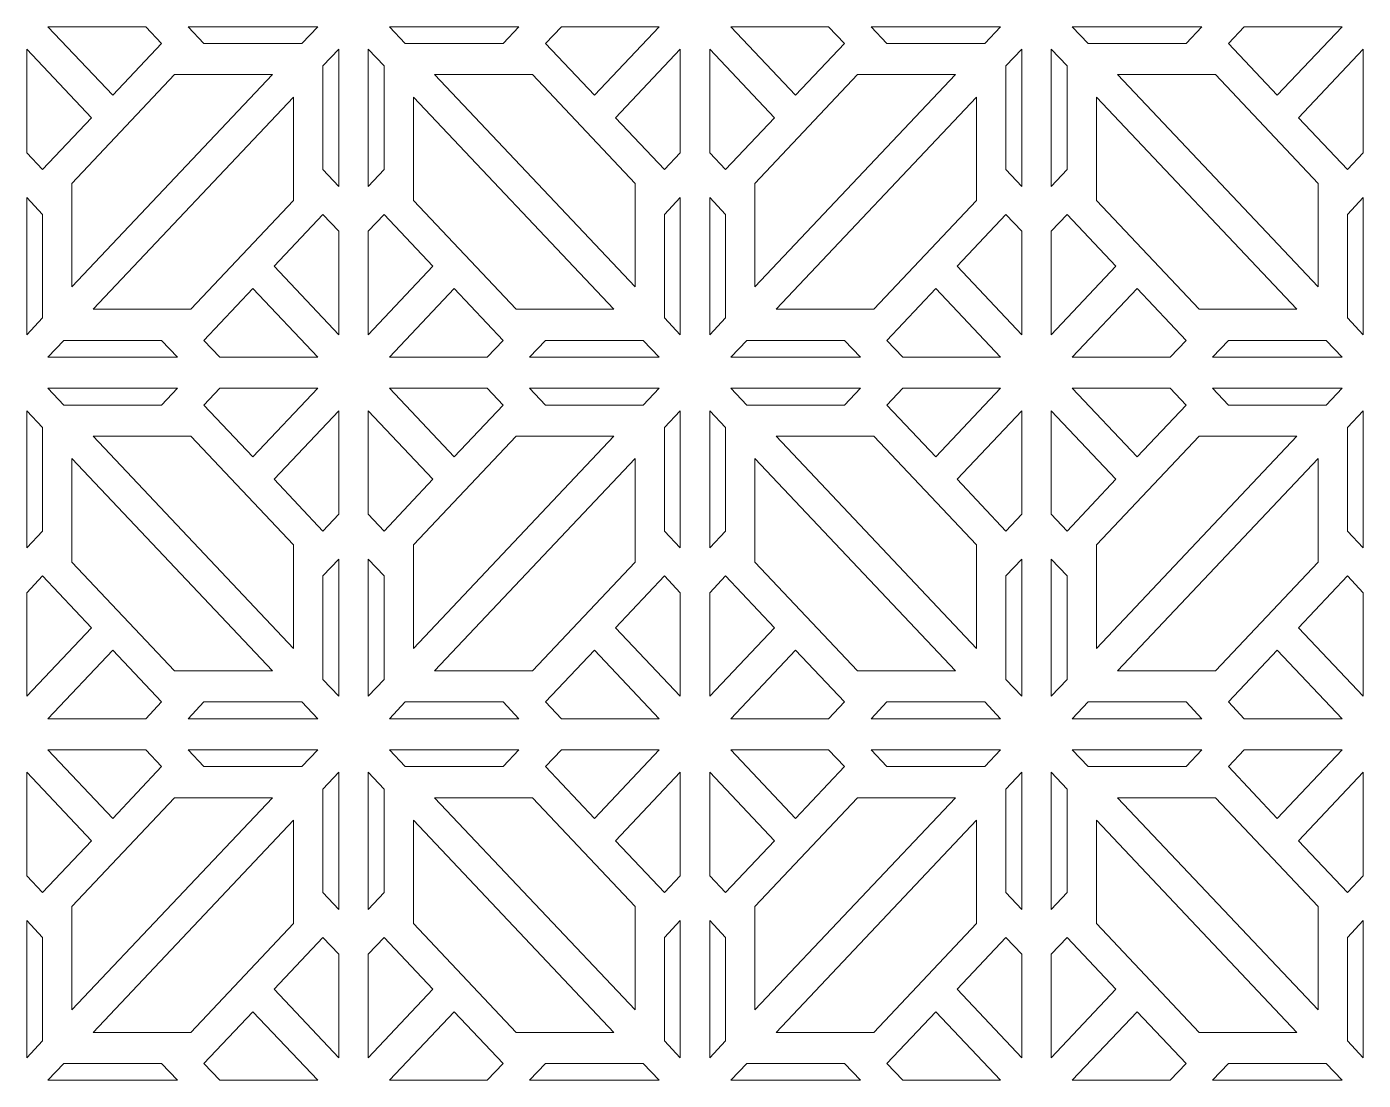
# Model space of a CAD drawing. Header units: centimetres. Extents: x -89 to 89, y -108 to 108.
# Drawn here: x -89.2 to -9, y -64.2 to -0.9 of the extents above; entities that cross this region are included whole.
import ezdxf

# ---------------------------------------------------------------- set-up
doc = ezdxf.new("R2010")
doc.units = ezdxf.units.CM
doc.header["$MEASUREMENT"] = 0
doc.layers.add('layer 1', color=7, linetype='Continuous')

msp = doc.modelspace()

# ---------------------------------------------------------------- linework, layer by layer
at = {"layer": 'layer 1', "color": 114, "lineweight": 9}
for points in [[(-84.0643, -5.0495), (-84.0643, -5.0495), (-87.95392, -0.93222), (-87.95392, -0.93222), (-87.95392, -0.93222), (-87.95392, -0.93222), (-82.08277, -0.93223), (-82.08277, -0.93223), (-82.08277, -0.93223), (-82.08277, -0.93223), (-81.12875, -1.94211), (-81.12875, -1.94211), (-81.12875, -1.94211), (-81.12875, -1.94211), (-84.0643, -5.0495), (-84.0643, -5.0495)], [(-78.58456, -1.94209), (-78.58456, -1.94209), (-72.71451, -1.94321), (-72.71451, -1.94321), (-72.71451, -1.94321), (-72.71451, -1.94321), (-71.75942, -0.93222), (-71.75942, -0.93222), (-71.75942, -0.93222), (-71.75942, -0.93222), (-79.53862, -0.93222), (-79.53862, -0.93222), (-79.53862, -0.93222), (-79.53862, -0.93222), (-78.58456, -1.94209), (-78.58456, -1.94209)], [(-60.6288, -1.94209), (-60.6288, -1.94209), (-66.49885, -1.94321), (-66.49885, -1.94321), (-66.49885, -1.94321), (-66.49885, -1.94321), (-67.45394, -0.93222), (-67.45394, -0.93222), (-67.45394, -0.93222), (-67.45394, -0.93222), (-59.67474, -0.93222), (-59.67474, -0.93222), (-59.67474, -0.93222), (-59.67474, -0.93222), (-60.6288, -1.94209), (-60.6288, -1.94209)], [(-55.14906, -5.0495), (-55.14906, -5.0495), (-51.25944, -0.93222), (-51.25944, -0.93222), (-51.25944, -0.93222), (-51.25944, -0.93222), (-57.13059, -0.93223), (-57.13059, -0.93223), (-57.13059, -0.93223), (-57.13059, -0.93223), (-58.08461, -1.94211), (-58.08461, -1.94211), (-58.08461, -1.94211), (-58.08461, -1.94211), (-55.14906, -5.0495), (-55.14906, -5.0495)], [(-43.0643, -5.0495), (-43.0643, -5.0495), (-46.95392, -0.93222), (-46.95392, -0.93222), (-46.95392, -0.93222), (-46.95392, -0.93222), (-41.08277, -0.93223), (-41.08277, -0.93223), (-41.08277, -0.93223), (-41.08277, -0.93223), (-40.12875, -1.94211), (-40.12875, -1.94211), (-40.12875, -1.94211), (-40.12875, -1.94211), (-43.0643, -5.0495), (-43.0643, -5.0495)], [(-37.58456, -1.94209), (-37.58456, -1.94209), (-31.71451, -1.94321), (-31.71451, -1.94321), (-31.71451, -1.94321), (-31.71451, -1.94321), (-30.75942, -0.93222), (-30.75942, -0.93222), (-30.75942, -0.93222), (-30.75942, -0.93222), (-38.53862, -0.93222), (-38.53862, -0.93222), (-38.53862, -0.93222), (-38.53862, -0.93222), (-37.58456, -1.94209), (-37.58456, -1.94209)], [(-19.6288, -1.94209), (-19.6288, -1.94209), (-25.49885, -1.94321), (-25.49885, -1.94321), (-25.49885, -1.94321), (-25.49885, -1.94321), (-26.45394, -0.93222), (-26.45394, -0.93222), (-26.45394, -0.93222), (-26.45394, -0.93222), (-18.67474, -0.93222), (-18.67474, -0.93222), (-18.67474, -0.93222), (-18.67474, -0.93222), (-19.6288, -1.94209), (-19.6288, -1.94209)], [(-14.14906, -5.0495), (-14.14906, -5.0495), (-10.25944, -0.93222), (-10.25944, -0.93222), (-10.25944, -0.93222), (-10.25944, -0.93222), (-16.13059, -0.93223), (-16.13059, -0.93223), (-16.13059, -0.93223), (-16.13059, -0.93223), (-17.08461, -1.94211), (-17.08461, -1.94211), (-17.08461, -1.94211), (-17.08461, -1.94211), (-14.14906, -5.0495), (-14.14906, -5.0495)], [(-89.22601, -2.27874), (-89.22601, -2.27874), (-89.22601, -8.49354), (-89.22601, -8.49354), (-89.22601, -8.49354), (-89.22601, -8.49354), (-88.27194, -9.50344), (-88.27194, -9.50344), (-88.27194, -9.50344), (-88.27194, -9.50344), (-85.33637, -6.39603), (-85.33637, -6.39603), (-85.33637, -6.39603), (-85.33637, -6.39603), (-89.22601, -2.27874), (-89.22601, -2.27874)], [(-70.48734, -10.51331), (-70.48734, -10.51331), (-70.48736, -2.27877), (-70.48736, -2.27877), (-70.48736, -2.27877), (-70.48736, -2.27877), (-71.44137, -3.28862), (-71.44137, -3.28862), (-71.44137, -3.28862), (-71.44137, -3.28862), (-71.44137, -9.50341), (-71.44137, -9.50341), (-71.44137, -9.50341), (-71.44137, -9.50341), (-70.48734, -10.51331), (-70.48734, -10.51331)], [(-68.72602, -10.51331), (-68.72602, -10.51331), (-68.726, -2.27877), (-68.726, -2.27877), (-68.726, -2.27877), (-68.726, -2.27877), (-67.77199, -3.28862), (-67.77199, -3.28862), (-67.77199, -3.28862), (-67.77199, -3.28862), (-67.77199, -9.50341), (-67.77199, -9.50341), (-67.77199, -9.50341), (-67.77199, -9.50341), (-68.72602, -10.51331), (-68.72602, -10.51331)], [(-49.98735, -2.27874), (-49.98735, -2.27874), (-49.98735, -8.49354), (-49.98735, -8.49354), (-49.98735, -8.49354), (-49.98735, -8.49354), (-50.94142, -9.50344), (-50.94142, -9.50344), (-50.94142, -9.50344), (-50.94142, -9.50344), (-53.87699, -6.39603), (-53.87699, -6.39603), (-53.87699, -6.39603), (-53.87699, -6.39603), (-49.98735, -2.27874), (-49.98735, -2.27874)], [(-48.22601, -2.27874), (-48.22601, -2.27874), (-48.22601, -8.49354), (-48.22601, -8.49354), (-48.22601, -8.49354), (-48.22601, -8.49354), (-47.27194, -9.50344), (-47.27194, -9.50344), (-47.27194, -9.50344), (-47.27194, -9.50344), (-44.33637, -6.39603), (-44.33637, -6.39603), (-44.33637, -6.39603), (-44.33637, -6.39603), (-48.22601, -2.27874), (-48.22601, -2.27874)], [(-29.48734, -10.51331), (-29.48734, -10.51331), (-29.48736, -2.27877), (-29.48736, -2.27877), (-29.48736, -2.27877), (-29.48736, -2.27877), (-30.44137, -3.28862), (-30.44137, -3.28862), (-30.44137, -3.28862), (-30.44137, -3.28862), (-30.44137, -9.50341), (-30.44137, -9.50341), (-30.44137, -9.50341), (-30.44137, -9.50341), (-29.48734, -10.51331), (-29.48734, -10.51331)], [(-27.72602, -10.51331), (-27.72602, -10.51331), (-27.726, -2.27877), (-27.726, -2.27877), (-27.726, -2.27877), (-27.726, -2.27877), (-26.77199, -3.28862), (-26.77199, -3.28862), (-26.77199, -3.28862), (-26.77199, -3.28862), (-26.77199, -9.50341), (-26.77199, -9.50341), (-26.77199, -9.50341), (-26.77199, -9.50341), (-27.72602, -10.51331), (-27.72602, -10.51331)], [(-8.98735, -2.27874), (-8.98735, -2.27874), (-8.98735, -8.49354), (-8.98735, -8.49354), (-8.98735, -8.49354), (-8.98735, -8.49354), (-9.94142, -9.50344), (-9.94142, -9.50344), (-9.94142, -9.50344), (-9.94142, -9.50344), (-12.87699, -6.39603), (-12.87699, -6.39603), (-12.87699, -6.39603), (-12.87699, -6.39603), (-8.98735, -2.27874), (-8.98735, -2.27874)], [(-86.50932, -16.54552), (-86.50932, -16.54552), (-86.51046, -10.33193), (-86.51046, -10.33193), (-86.51046, -10.33193), (-86.51046, -10.33193), (-80.34601, -3.80663), (-80.34601, -3.80663), (-80.34601, -3.80663), (-80.34601, -3.80663), (-74.4756, -3.80741), (-74.4756, -3.80741), (-74.4756, -3.80741), (-74.4756, -3.80741), (-86.50932, -16.54552), (-86.50932, -16.54552)], [(-52.70404, -16.54552), (-52.70404, -16.54552), (-52.7029, -10.33193), (-52.7029, -10.33193), (-52.7029, -10.33193), (-52.7029, -10.33193), (-58.86735, -3.80663), (-58.86735, -3.80663), (-58.86735, -3.80663), (-58.86735, -3.80663), (-64.73776, -3.80741), (-64.73776, -3.80741), (-64.73776, -3.80741), (-64.73776, -3.80741), (-52.70404, -16.54552), (-52.70404, -16.54552)], [(-45.50932, -16.54552), (-45.50932, -16.54552), (-45.51046, -10.33193), (-45.51046, -10.33193), (-45.51046, -10.33193), (-45.51046, -10.33193), (-39.34601, -3.80663), (-39.34601, -3.80663), (-39.34601, -3.80663), (-39.34601, -3.80663), (-33.4756, -3.80741), (-33.4756, -3.80741), (-33.4756, -3.80741), (-33.4756, -3.80741), (-45.50932, -16.54552), (-45.50932, -16.54552)], [(-11.70404, -16.54552), (-11.70404, -16.54552), (-11.7029, -10.33193), (-11.7029, -10.33193), (-11.7029, -10.33193), (-11.7029, -10.33193), (-17.86735, -3.80663), (-17.86735, -3.80663), (-17.86735, -3.80663), (-17.86735, -3.80663), (-23.73776, -3.80741), (-23.73776, -3.80741), (-23.73776, -3.80741), (-23.73776, -3.80741), (-11.70404, -16.54552), (-11.70404, -16.54552)], [(-73.20246, -5.1528), (-73.20246, -5.1528), (-73.20267, -11.36783), (-73.20267, -11.36783), (-73.20267, -11.36783), (-73.20267, -11.36783), (-79.36724, -17.89325), (-79.36724, -17.89325), (-79.36724, -17.89325), (-79.36724, -17.89325), (-85.23736, -17.89218), (-85.23736, -17.89218), (-85.23736, -17.89218), (-85.23736, -17.89218), (-73.20246, -5.1528), (-73.20246, -5.1528)], [(-66.0109, -5.1528), (-66.0109, -5.1528), (-66.01069, -11.36783), (-66.01069, -11.36783), (-66.01069, -11.36783), (-66.01069, -11.36783), (-59.84612, -17.89325), (-59.84612, -17.89325), (-59.84612, -17.89325), (-59.84612, -17.89325), (-53.976, -17.89218), (-53.976, -17.89218), (-53.976, -17.89218), (-53.976, -17.89218), (-66.0109, -5.1528), (-66.0109, -5.1528)], [(-32.20246, -5.1528), (-32.20246, -5.1528), (-32.20267, -11.36783), (-32.20267, -11.36783), (-32.20267, -11.36783), (-32.20267, -11.36783), (-38.36724, -17.89325), (-38.36724, -17.89325), (-38.36724, -17.89325), (-38.36724, -17.89325), (-44.23736, -17.89218), (-44.23736, -17.89218), (-44.23736, -17.89218), (-44.23736, -17.89218), (-32.20246, -5.1528), (-32.20246, -5.1528)], [(-25.0109, -5.1528), (-25.0109, -5.1528), (-25.01069, -11.36783), (-25.01069, -11.36783), (-25.01069, -11.36783), (-25.01069, -11.36783), (-18.84612, -17.89325), (-18.84612, -17.89325), (-18.84612, -17.89325), (-18.84612, -17.89325), (-12.976, -17.89218), (-12.976, -17.89218), (-12.976, -17.89218), (-12.976, -17.89218), (-25.0109, -5.1528), (-25.0109, -5.1528)], [(-89.22601, -11.1866), (-89.22601, -11.1866), (-88.27144, -12.19649), (-88.27144, -12.19649), (-88.27144, -12.19649), (-88.27144, -12.19649), (-88.27033, -18.40962), (-88.27033, -18.40962), (-88.27033, -18.40962), (-88.27033, -18.40962), (-89.22601, -19.42124), (-89.22601, -19.42124), (-89.22601, -19.42124), (-89.22601, -19.42124), (-89.22601, -11.1866), (-89.22601, -11.1866)], [(-49.98735, -11.1866), (-49.98735, -11.1866), (-50.94192, -12.19649), (-50.94192, -12.19649), (-50.94192, -12.19649), (-50.94192, -12.19649), (-50.94303, -18.40962), (-50.94303, -18.40962), (-50.94303, -18.40962), (-50.94303, -18.40962), (-49.98735, -19.42124), (-49.98735, -19.42124), (-49.98735, -19.42124), (-49.98735, -19.42124), (-49.98735, -11.1866), (-49.98735, -11.1866)], [(-48.22601, -11.1866), (-48.22601, -11.1866), (-47.27144, -12.19649), (-47.27144, -12.19649), (-47.27144, -12.19649), (-47.27144, -12.19649), (-47.27033, -18.40962), (-47.27033, -18.40962), (-47.27033, -18.40962), (-47.27033, -18.40962), (-48.22601, -19.42124), (-48.22601, -19.42124), (-48.22601, -19.42124), (-48.22601, -19.42124), (-48.22601, -11.1866), (-48.22601, -11.1866)], [(-8.98735, -11.1866), (-8.98735, -11.1866), (-9.94192, -12.19649), (-9.94192, -12.19649), (-9.94192, -12.19649), (-9.94192, -12.19649), (-9.94303, -18.40962), (-9.94303, -18.40962), (-9.94303, -18.40962), (-9.94303, -18.40962), (-8.98735, -19.42124), (-8.98735, -19.42124), (-8.98735, -19.42124), (-8.98735, -19.42124), (-8.98735, -11.1866), (-8.98735, -11.1866)], [(-71.44138, -12.1965), (-71.44138, -12.1965), (-74.37694, -15.3039), (-74.37694, -15.3039), (-74.37694, -15.3039), (-74.37694, -15.3039), (-70.48735, -19.42122), (-70.48735, -19.42122), (-70.48735, -19.42122), (-70.48735, -19.42122), (-70.48735, -13.20642), (-70.48735, -13.20642), (-70.48735, -13.20642), (-70.48735, -13.20642), (-71.44138, -12.1965), (-71.44138, -12.1965)], [(-67.77198, -12.1965), (-67.77198, -12.1965), (-64.83642, -15.3039), (-64.83642, -15.3039), (-64.83642, -15.3039), (-64.83642, -15.3039), (-68.72601, -19.42122), (-68.72601, -19.42122), (-68.72601, -19.42122), (-68.72601, -19.42122), (-68.72601, -13.20642), (-68.72601, -13.20642), (-68.72601, -13.20642), (-68.72601, -13.20642), (-67.77198, -12.1965), (-67.77198, -12.1965)], [(-30.44138, -12.1965), (-30.44138, -12.1965), (-33.37694, -15.3039), (-33.37694, -15.3039), (-33.37694, -15.3039), (-33.37694, -15.3039), (-29.48735, -19.42122), (-29.48735, -19.42122), (-29.48735, -19.42122), (-29.48735, -19.42122), (-29.48735, -13.20642), (-29.48735, -13.20642), (-29.48735, -13.20642), (-29.48735, -13.20642), (-30.44138, -12.1965), (-30.44138, -12.1965)], [(-26.77198, -12.1965), (-26.77198, -12.1965), (-23.83642, -15.3039), (-23.83642, -15.3039), (-23.83642, -15.3039), (-23.83642, -15.3039), (-27.72601, -19.42122), (-27.72601, -19.42122), (-27.72601, -19.42122), (-27.72601, -19.42122), (-27.72601, -13.20642), (-27.72601, -13.20642), (-27.72601, -13.20642), (-27.72601, -13.20642), (-26.77198, -12.1965), (-26.77198, -12.1965)], [(-75.64901, -16.65044), (-75.64901, -16.65044), (-78.58457, -19.75784), (-78.58457, -19.75784), (-78.58457, -19.75784), (-78.58457, -19.75784), (-77.63053, -20.76778), (-77.63053, -20.76778), (-77.63053, -20.76778), (-77.63053, -20.76778), (-71.75941, -20.76777), (-71.75941, -20.76777), (-71.75941, -20.76777), (-71.75941, -20.76777), (-75.64901, -16.65044), (-75.64901, -16.65044)], [(-63.56435, -16.65044), (-63.56435, -16.65044), (-60.62879, -19.75784), (-60.62879, -19.75784), (-60.62879, -19.75784), (-60.62879, -19.75784), (-61.58283, -20.76778), (-61.58283, -20.76778), (-61.58283, -20.76778), (-61.58283, -20.76778), (-67.45394, -20.76777), (-67.45394, -20.76777), (-67.45394, -20.76777), (-67.45394, -20.76777), (-63.56435, -16.65044), (-63.56435, -16.65044)], [(-34.64901, -16.65044), (-34.64901, -16.65044), (-37.58457, -19.75784), (-37.58457, -19.75784), (-37.58457, -19.75784), (-37.58457, -19.75784), (-36.63053, -20.76778), (-36.63053, -20.76778), (-36.63053, -20.76778), (-36.63053, -20.76778), (-30.75942, -20.76777), (-30.75942, -20.76777), (-30.75942, -20.76777), (-30.75942, -20.76777), (-34.64901, -16.65044), (-34.64901, -16.65044)], [(-22.56435, -16.65044), (-22.56435, -16.65044), (-19.62879, -19.75784), (-19.62879, -19.75784), (-19.62879, -19.75784), (-19.62879, -19.75784), (-20.58283, -20.76778), (-20.58283, -20.76778), (-20.58283, -20.76778), (-20.58283, -20.76778), (-26.45395, -20.76777), (-26.45395, -20.76777), (-26.45395, -20.76777), (-26.45395, -20.76777), (-22.56435, -16.65044), (-22.56435, -16.65044)], [(-86.99841, -19.75632), (-86.99841, -19.75632), (-81.12871, -19.75783), (-81.12871, -19.75783), (-81.12871, -19.75783), (-81.12871, -19.75783), (-80.17465, -20.76777), (-80.17465, -20.76777), (-80.17465, -20.76777), (-80.17465, -20.76777), (-87.95393, -20.76778), (-87.95393, -20.76778), (-87.95393, -20.76778), (-87.95393, -20.76778), (-86.99841, -19.75632), (-86.99841, -19.75632)], [(-52.21495, -19.75632), (-52.21495, -19.75632), (-58.08465, -19.75783), (-58.08465, -19.75783), (-58.08465, -19.75783), (-58.08465, -19.75783), (-59.03871, -20.76777), (-59.03871, -20.76777), (-59.03871, -20.76777), (-59.03871, -20.76777), (-51.25943, -20.76778), (-51.25943, -20.76778), (-51.25943, -20.76778), (-51.25943, -20.76778), (-52.21495, -19.75632), (-52.21495, -19.75632)], [(-45.99841, -19.75632), (-45.99841, -19.75632), (-40.12871, -19.75783), (-40.12871, -19.75783), (-40.12871, -19.75783), (-40.12871, -19.75783), (-39.17465, -20.76777), (-39.17465, -20.76777), (-39.17465, -20.76777), (-39.17465, -20.76777), (-46.95393, -20.76778), (-46.95393, -20.76778), (-46.95393, -20.76778), (-46.95393, -20.76778), (-45.99841, -19.75632), (-45.99841, -19.75632)], [(-11.21495, -19.75632), (-11.21495, -19.75632), (-17.08465, -19.75783), (-17.08465, -19.75783), (-17.08465, -19.75783), (-17.08465, -19.75783), (-18.03871, -20.76777), (-18.03871, -20.76777), (-18.03871, -20.76777), (-18.03871, -20.76777), (-10.25943, -20.76778), (-10.25943, -20.76778), (-10.25943, -20.76778), (-10.25943, -20.76778), (-11.21495, -19.75632), (-11.21495, -19.75632)], [(-86.99841, -23.64368), (-86.99841, -23.64368), (-81.12871, -23.64217), (-81.12871, -23.64217), (-81.12871, -23.64217), (-81.12871, -23.64217), (-80.17465, -22.63223), (-80.17465, -22.63223), (-80.17465, -22.63223), (-80.17465, -22.63223), (-87.95393, -22.63222), (-87.95393, -22.63222), (-87.95393, -22.63222), (-87.95393, -22.63222), (-86.99841, -23.64368), (-86.99841, -23.64368)], [(-75.64901, -26.74956), (-75.64901, -26.74956), (-78.58457, -23.64215), (-78.58457, -23.64215), (-78.58457, -23.64215), (-78.58457, -23.64215), (-77.63053, -22.63222), (-77.63053, -22.63222), (-77.63053, -22.63222), (-77.63053, -22.63222), (-71.75941, -22.63223), (-71.75941, -22.63223), (-71.75941, -22.63223), (-71.75941, -22.63223), (-75.64901, -26.74956), (-75.64901, -26.74956)], [(-63.56435, -26.74956), (-63.56435, -26.74956), (-60.62879, -23.64215), (-60.62879, -23.64215), (-60.62879, -23.64215), (-60.62879, -23.64215), (-61.58283, -22.63222), (-61.58283, -22.63222), (-61.58283, -22.63222), (-61.58283, -22.63222), (-67.45394, -22.63223), (-67.45394, -22.63223), (-67.45394, -22.63223), (-67.45394, -22.63223), (-63.56435, -26.74956), (-63.56435, -26.74956)], [(-52.21495, -23.64368), (-52.21495, -23.64368), (-58.08465, -23.64217), (-58.08465, -23.64217), (-58.08465, -23.64217), (-58.08465, -23.64217), (-59.03871, -22.63223), (-59.03871, -22.63223), (-59.03871, -22.63223), (-59.03871, -22.63223), (-51.25943, -22.63222), (-51.25943, -22.63222), (-51.25943, -22.63222), (-51.25943, -22.63222), (-52.21495, -23.64368), (-52.21495, -23.64368)], [(-45.99841, -23.64368), (-45.99841, -23.64368), (-40.12871, -23.64217), (-40.12871, -23.64217), (-40.12871, -23.64217), (-40.12871, -23.64217), (-39.17465, -22.63223), (-39.17465, -22.63223), (-39.17465, -22.63223), (-39.17465, -22.63223), (-46.95393, -22.63222), (-46.95393, -22.63222), (-46.95393, -22.63222), (-46.95393, -22.63222), (-45.99841, -23.64368), (-45.99841, -23.64368)], [(-34.64901, -26.74956), (-34.64901, -26.74956), (-37.58457, -23.64215), (-37.58457, -23.64215), (-37.58457, -23.64215), (-37.58457, -23.64215), (-36.63053, -22.63222), (-36.63053, -22.63222), (-36.63053, -22.63222), (-36.63053, -22.63222), (-30.75942, -22.63223), (-30.75942, -22.63223), (-30.75942, -22.63223), (-30.75942, -22.63223), (-34.64901, -26.74956), (-34.64901, -26.74956)], [(-22.56435, -26.74956), (-22.56435, -26.74956), (-19.62879, -23.64215), (-19.62879, -23.64215), (-19.62879, -23.64215), (-19.62879, -23.64215), (-20.58283, -22.63222), (-20.58283, -22.63222), (-20.58283, -22.63222), (-20.58283, -22.63222), (-26.45395, -22.63223), (-26.45395, -22.63223), (-26.45395, -22.63223), (-26.45395, -22.63223), (-22.56435, -26.74956), (-22.56435, -26.74956)], [(-11.21495, -23.64368), (-11.21495, -23.64368), (-17.08465, -23.64217), (-17.08465, -23.64217), (-17.08465, -23.64217), (-17.08465, -23.64217), (-18.03871, -22.63223), (-18.03871, -22.63223), (-18.03871, -22.63223), (-18.03871, -22.63223), (-10.25943, -22.63222), (-10.25943, -22.63222), (-10.25943, -22.63222), (-10.25943, -22.63222), (-11.21495, -23.64368), (-11.21495, -23.64368)], [(-89.22601, -32.2134), (-89.22601, -32.2134), (-88.27144, -31.20351), (-88.27144, -31.20351), (-88.27144, -31.20351), (-88.27144, -31.20351), (-88.27033, -24.99038), (-88.27033, -24.99038), (-88.27033, -24.99038), (-88.27033, -24.99038), (-89.22601, -23.97876), (-89.22601, -23.97876), (-89.22601, -23.97876), (-89.22601, -23.97876), (-89.22601, -32.2134), (-89.22601, -32.2134)], [(-71.44138, -31.2035), (-71.44138, -31.2035), (-74.37694, -28.0961), (-74.37694, -28.0961), (-74.37694, -28.0961), (-74.37694, -28.0961), (-70.48735, -23.97878), (-70.48735, -23.97878), (-70.48735, -23.97878), (-70.48735, -23.97878), (-70.48735, -30.19358), (-70.48735, -30.19358), (-70.48735, -30.19358), (-70.48735, -30.19358), (-71.44138, -31.2035), (-71.44138, -31.2035)], [(-67.77198, -31.2035), (-67.77198, -31.2035), (-64.83642, -28.0961), (-64.83642, -28.0961), (-64.83642, -28.0961), (-64.83642, -28.0961), (-68.72601, -23.97878), (-68.72601, -23.97878), (-68.72601, -23.97878), (-68.72601, -23.97878), (-68.72601, -30.19358), (-68.72601, -30.19358), (-68.72601, -30.19358), (-68.72601, -30.19358), (-67.77198, -31.2035), (-67.77198, -31.2035)], [(-49.98735, -32.2134), (-49.98735, -32.2134), (-50.94192, -31.20351), (-50.94192, -31.20351), (-50.94192, -31.20351), (-50.94192, -31.20351), (-50.94303, -24.99038), (-50.94303, -24.99038), (-50.94303, -24.99038), (-50.94303, -24.99038), (-49.98735, -23.97876), (-49.98735, -23.97876), (-49.98735, -23.97876), (-49.98735, -23.97876), (-49.98735, -32.2134), (-49.98735, -32.2134)], [(-48.22601, -32.2134), (-48.22601, -32.2134), (-47.27144, -31.20351), (-47.27144, -31.20351), (-47.27144, -31.20351), (-47.27144, -31.20351), (-47.27033, -24.99038), (-47.27033, -24.99038), (-47.27033, -24.99038), (-47.27033, -24.99038), (-48.22601, -23.97876), (-48.22601, -23.97876), (-48.22601, -23.97876), (-48.22601, -23.97876), (-48.22601, -32.2134), (-48.22601, -32.2134)], [(-30.44138, -31.2035), (-30.44138, -31.2035), (-33.37694, -28.0961), (-33.37694, -28.0961), (-33.37694, -28.0961), (-33.37694, -28.0961), (-29.48735, -23.97878), (-29.48735, -23.97878), (-29.48735, -23.97878), (-29.48735, -23.97878), (-29.48735, -30.19358), (-29.48735, -30.19358), (-29.48735, -30.19358), (-29.48735, -30.19358), (-30.44138, -31.2035), (-30.44138, -31.2035)], [(-26.77198, -31.2035), (-26.77198, -31.2035), (-23.83642, -28.0961), (-23.83642, -28.0961), (-23.83642, -28.0961), (-23.83642, -28.0961), (-27.72601, -23.97878), (-27.72601, -23.97878), (-27.72601, -23.97878), (-27.72601, -23.97878), (-27.72601, -30.19358), (-27.72601, -30.19358), (-27.72601, -30.19358), (-27.72601, -30.19358), (-26.77198, -31.2035), (-26.77198, -31.2035)], [(-8.98735, -32.2134), (-8.98735, -32.2134), (-9.94192, -31.20351), (-9.94192, -31.20351), (-9.94192, -31.20351), (-9.94192, -31.20351), (-9.94303, -24.99038), (-9.94303, -24.99038), (-9.94303, -24.99038), (-9.94303, -24.99038), (-8.98735, -23.97876), (-8.98735, -23.97876), (-8.98735, -23.97876), (-8.98735, -23.97876), (-8.98735, -32.2134), (-8.98735, -32.2134)], [(-73.20246, -38.2472), (-73.20246, -38.2472), (-73.20267, -32.03217), (-73.20267, -32.03217), (-73.20267, -32.03217), (-73.20267, -32.03217), (-79.36724, -25.50675), (-79.36724, -25.50675), (-79.36724, -25.50675), (-79.36724, -25.50675), (-85.23736, -25.50782), (-85.23736, -25.50782), (-85.23736, -25.50782), (-85.23736, -25.50782), (-73.20246, -38.2472), (-73.20246, -38.2472)], [(-66.0109, -38.2472), (-66.0109, -38.2472), (-66.01069, -32.03217), (-66.01069, -32.03217), (-66.01069, -32.03217), (-66.01069, -32.03217), (-59.84612, -25.50675), (-59.84612, -25.50675), (-59.84612, -25.50675), (-59.84612, -25.50675), (-53.976, -25.50782), (-53.976, -25.50782), (-53.976, -25.50782), (-53.976, -25.50782), (-66.0109, -38.2472), (-66.0109, -38.2472)], [(-32.20246, -38.2472), (-32.20246, -38.2472), (-32.20267, -32.03217), (-32.20267, -32.03217), (-32.20267, -32.03217), (-32.20267, -32.03217), (-38.36724, -25.50675), (-38.36724, -25.50675), (-38.36724, -25.50675), (-38.36724, -25.50675), (-44.23736, -25.50782), (-44.23736, -25.50782), (-44.23736, -25.50782), (-44.23736, -25.50782), (-32.20246, -38.2472), (-32.20246, -38.2472)], [(-25.0109, -38.2472), (-25.0109, -38.2472), (-25.01069, -32.03217), (-25.01069, -32.03217), (-25.01069, -32.03217), (-25.01069, -32.03217), (-18.84612, -25.50675), (-18.84612, -25.50675), (-18.84612, -25.50675), (-18.84612, -25.50675), (-12.976, -25.50782), (-12.976, -25.50782), (-12.976, -25.50782), (-12.976, -25.50782), (-25.0109, -38.2472), (-25.0109, -38.2472)], [(-86.50932, -26.85448), (-86.50932, -26.85448), (-86.51046, -33.06806), (-86.51046, -33.06806), (-86.51046, -33.06806), (-86.51046, -33.06806), (-80.34601, -39.59337), (-80.34601, -39.59337), (-80.34601, -39.59337), (-80.34601, -39.59337), (-74.4756, -39.59259), (-74.4756, -39.59259), (-74.4756, -39.59259), (-74.4756, -39.59259), (-86.50932, -26.85448), (-86.50932, -26.85448)], [(-52.70404, -26.85448), (-52.70404, -26.85448), (-52.7029, -33.06806), (-52.7029, -33.06806), (-52.7029, -33.06806), (-52.7029, -33.06806), (-58.86735, -39.59337), (-58.86735, -39.59337), (-58.86735, -39.59337), (-58.86735, -39.59337), (-64.73776, -39.59259), (-64.73776, -39.59259), (-64.73776, -39.59259), (-64.73776, -39.59259), (-52.70404, -26.85448), (-52.70404, -26.85448)], [(-45.50932, -26.85448), (-45.50932, -26.85448), (-45.51046, -33.06806), (-45.51046, -33.06806), (-45.51046, -33.06806), (-45.51046, -33.06806), (-39.34601, -39.59337), (-39.34601, -39.59337), (-39.34601, -39.59337), (-39.34601, -39.59337), (-33.4756, -39.59259), (-33.4756, -39.59259), (-33.4756, -39.59259), (-33.4756, -39.59259), (-45.50932, -26.85448), (-45.50932, -26.85448)], [(-11.70404, -26.85448), (-11.70404, -26.85448), (-11.7029, -33.06806), (-11.7029, -33.06806), (-11.7029, -33.06806), (-11.7029, -33.06806), (-17.86735, -39.59337), (-17.86735, -39.59337), (-17.86735, -39.59337), (-17.86735, -39.59337), (-23.73776, -39.59259), (-23.73776, -39.59259), (-23.73776, -39.59259), (-23.73776, -39.59259), (-11.70404, -26.85448), (-11.70404, -26.85448)], [(-70.48734, -32.88669), (-70.48734, -32.88669), (-70.48736, -41.12123), (-70.48736, -41.12123), (-70.48736, -41.12123), (-70.48736, -41.12123), (-71.44137, -40.11138), (-71.44137, -40.11138), (-71.44137, -40.11138), (-71.44137, -40.11138), (-71.44137, -33.89659), (-71.44137, -33.89659), (-71.44137, -33.89659), (-71.44137, -33.89659), (-70.48734, -32.88669), (-70.48734, -32.88669)], [(-68.72602, -32.88669), (-68.72602, -32.88669), (-68.726, -41.12123), (-68.726, -41.12123), (-68.726, -41.12123), (-68.726, -41.12123), (-67.77199, -40.11138), (-67.77199, -40.11138), (-67.77199, -40.11138), (-67.77199, -40.11138), (-67.77199, -33.89659), (-67.77199, -33.89659), (-67.77199, -33.89659), (-67.77199, -33.89659), (-68.72602, -32.88669), (-68.72602, -32.88669)], [(-29.48734, -32.88669), (-29.48734, -32.88669), (-29.48736, -41.12123), (-29.48736, -41.12123), (-29.48736, -41.12123), (-29.48736, -41.12123), (-30.44137, -40.11138), (-30.44137, -40.11138), (-30.44137, -40.11138), (-30.44137, -40.11138), (-30.44137, -33.89659), (-30.44137, -33.89659), (-30.44137, -33.89659), (-30.44137, -33.89659), (-29.48734, -32.88669), (-29.48734, -32.88669)], [(-27.72602, -32.88669), (-27.72602, -32.88669), (-27.726, -41.12123), (-27.726, -41.12123), (-27.726, -41.12123), (-27.726, -41.12123), (-26.77199, -40.11138), (-26.77199, -40.11138), (-26.77199, -40.11138), (-26.77199, -40.11138), (-26.77199, -33.89659), (-26.77199, -33.89659), (-26.77199, -33.89659), (-26.77199, -33.89659), (-27.72602, -32.88669), (-27.72602, -32.88669)], [(-89.22601, -41.12126), (-89.22601, -41.12126), (-89.22601, -34.90646), (-89.22601, -34.90646), (-89.22601, -34.90646), (-89.22601, -34.90646), (-88.27194, -33.89656), (-88.27194, -33.89656), (-88.27194, -33.89656), (-88.27194, -33.89656), (-85.33637, -37.00397), (-85.33637, -37.00397), (-85.33637, -37.00397), (-85.33637, -37.00397), (-89.22601, -41.12126), (-89.22601, -41.12126)], [(-49.98735, -41.12126), (-49.98735, -41.12126), (-49.98735, -34.90646), (-49.98735, -34.90646), (-49.98735, -34.90646), (-49.98735, -34.90646), (-50.94142, -33.89656), (-50.94142, -33.89656), (-50.94142, -33.89656), (-50.94142, -33.89656), (-53.87699, -37.00397), (-53.87699, -37.00397), (-53.87699, -37.00397), (-53.87699, -37.00397), (-49.98735, -41.12126), (-49.98735, -41.12126)], [(-48.22601, -41.12126), (-48.22601, -41.12126), (-48.22601, -34.90646), (-48.22601, -34.90646), (-48.22601, -34.90646), (-48.22601, -34.90646), (-47.27194, -33.89656), (-47.27194, -33.89656), (-47.27194, -33.89656), (-47.27194, -33.89656), (-44.33637, -37.00397), (-44.33637, -37.00397), (-44.33637, -37.00397), (-44.33637, -37.00397), (-48.22601, -41.12126), (-48.22601, -41.12126)], [(-8.98735, -41.12126), (-8.98735, -41.12126), (-8.98735, -34.90646), (-8.98735, -34.90646), (-8.98735, -34.90646), (-8.98735, -34.90646), (-9.94142, -33.89656), (-9.94142, -33.89656), (-9.94142, -33.89656), (-9.94142, -33.89656), (-12.87699, -37.00397), (-12.87699, -37.00397), (-12.87699, -37.00397), (-12.87699, -37.00397), (-8.98735, -41.12126), (-8.98735, -41.12126)], [(-84.0643, -38.3505), (-84.0643, -38.3505), (-87.95392, -42.46778), (-87.95392, -42.46778), (-87.95392, -42.46778), (-87.95392, -42.46778), (-82.08277, -42.46777), (-82.08277, -42.46777), (-82.08277, -42.46777), (-82.08277, -42.46777), (-81.12875, -41.45789), (-81.12875, -41.45789), (-81.12875, -41.45789), (-81.12875, -41.45789), (-84.0643, -38.3505), (-84.0643, -38.3505)], [(-55.14906, -38.3505), (-55.14906, -38.3505), (-51.25944, -42.46778), (-51.25944, -42.46778), (-51.25944, -42.46778), (-51.25944, -42.46778), (-57.13059, -42.46777), (-57.13059, -42.46777), (-57.13059, -42.46777), (-57.13059, -42.46777), (-58.08461, -41.45789), (-58.08461, -41.45789), (-58.08461, -41.45789), (-58.08461, -41.45789), (-55.14906, -38.3505), (-55.14906, -38.3505)], [(-43.0643, -38.3505), (-43.0643, -38.3505), (-46.95392, -42.46778), (-46.95392, -42.46778), (-46.95392, -42.46778), (-46.95392, -42.46778), (-41.08277, -42.46777), (-41.08277, -42.46777), (-41.08277, -42.46777), (-41.08277, -42.46777), (-40.12875, -41.45789), (-40.12875, -41.45789), (-40.12875, -41.45789), (-40.12875, -41.45789), (-43.0643, -38.3505), (-43.0643, -38.3505)], [(-14.14906, -38.3505), (-14.14906, -38.3505), (-10.25944, -42.46778), (-10.25944, -42.46778), (-10.25944, -42.46778), (-10.25944, -42.46778), (-16.13059, -42.46777), (-16.13059, -42.46777), (-16.13059, -42.46777), (-16.13059, -42.46777), (-17.08461, -41.45789), (-17.08461, -41.45789), (-17.08461, -41.45789), (-17.08461, -41.45789), (-14.14906, -38.3505), (-14.14906, -38.3505)], [(-78.58456, -41.45791), (-78.58456, -41.45791), (-72.71451, -41.45679), (-72.71451, -41.45679), (-72.71451, -41.45679), (-72.71451, -41.45679), (-71.75942, -42.46778), (-71.75942, -42.46778), (-71.75942, -42.46778), (-71.75942, -42.46778), (-79.53862, -42.46778), (-79.53862, -42.46778), (-79.53862, -42.46778), (-79.53862, -42.46778), (-78.58456, -41.45791), (-78.58456, -41.45791)], [(-60.6288, -41.45791), (-60.6288, -41.45791), (-66.49885, -41.45679), (-66.49885, -41.45679), (-66.49885, -41.45679), (-66.49885, -41.45679), (-67.45394, -42.46778), (-67.45394, -42.46778), (-67.45394, -42.46778), (-67.45394, -42.46778), (-59.67474, -42.46778), (-59.67474, -42.46778), (-59.67474, -42.46778), (-59.67474, -42.46778), (-60.6288, -41.45791), (-60.6288, -41.45791)], [(-37.58456, -41.45791), (-37.58456, -41.45791), (-31.71451, -41.45679), (-31.71451, -41.45679), (-31.71451, -41.45679), (-31.71451, -41.45679), (-30.75942, -42.46778), (-30.75942, -42.46778), (-30.75942, -42.46778), (-30.75942, -42.46778), (-38.53862, -42.46778), (-38.53862, -42.46778), (-38.53862, -42.46778), (-38.53862, -42.46778), (-37.58456, -41.45791), (-37.58456, -41.45791)], [(-19.6288, -41.45791), (-19.6288, -41.45791), (-25.49885, -41.45679), (-25.49885, -41.45679), (-25.49885, -41.45679), (-25.49885, -41.45679), (-26.45394, -42.46778), (-26.45394, -42.46778), (-26.45394, -42.46778), (-26.45394, -42.46778), (-18.67474, -42.46778), (-18.67474, -42.46778), (-18.67474, -42.46778), (-18.67474, -42.46778), (-19.6288, -41.45791), (-19.6288, -41.45791)], [(-84.0643, -48.4495), (-84.0643, -48.4495), (-87.95392, -44.33222), (-87.95392, -44.33222), (-87.95392, -44.33222), (-87.95392, -44.33222), (-82.08277, -44.33223), (-82.08277, -44.33223), (-82.08277, -44.33223), (-82.08277, -44.33223), (-81.12875, -45.34211), (-81.12875, -45.34211), (-81.12875, -45.34211), (-81.12875, -45.34211), (-84.0643, -48.4495), (-84.0643, -48.4495)], [(-78.58456, -45.34209), (-78.58456, -45.34209), (-72.71451, -45.34321), (-72.71451, -45.34321), (-72.71451, -45.34321), (-72.71451, -45.34321), (-71.75942, -44.33222), (-71.75942, -44.33222), (-71.75942, -44.33222), (-71.75942, -44.33222), (-79.53862, -44.33222), (-79.53862, -44.33222), (-79.53862, -44.33222), (-79.53862, -44.33222), (-78.58456, -45.34209), (-78.58456, -45.34209)], [(-60.6288, -45.34209), (-60.6288, -45.34209), (-66.49885, -45.34321), (-66.49885, -45.34321), (-66.49885, -45.34321), (-66.49885, -45.34321), (-67.45394, -44.33222), (-67.45394, -44.33222), (-67.45394, -44.33222), (-67.45394, -44.33222), (-59.67474, -44.33222), (-59.67474, -44.33222), (-59.67474, -44.33222), (-59.67474, -44.33222), (-60.6288, -45.34209), (-60.6288, -45.34209)], [(-55.14906, -48.4495), (-55.14906, -48.4495), (-51.25944, -44.33222), (-51.25944, -44.33222), (-51.25944, -44.33222), (-51.25944, -44.33222), (-57.13059, -44.33223), (-57.13059, -44.33223), (-57.13059, -44.33223), (-57.13059, -44.33223), (-58.08461, -45.34211), (-58.08461, -45.34211), (-58.08461, -45.34211), (-58.08461, -45.34211), (-55.14906, -48.4495), (-55.14906, -48.4495)], [(-43.0643, -48.4495), (-43.0643, -48.4495), (-46.95392, -44.33222), (-46.95392, -44.33222), (-46.95392, -44.33222), (-46.95392, -44.33222), (-41.08277, -44.33223), (-41.08277, -44.33223), (-41.08277, -44.33223), (-41.08277, -44.33223), (-40.12875, -45.34211), (-40.12875, -45.34211), (-40.12875, -45.34211), (-40.12875, -45.34211), (-43.0643, -48.4495), (-43.0643, -48.4495)], [(-37.58456, -45.34209), (-37.58456, -45.34209), (-31.71451, -45.34321), (-31.71451, -45.34321), (-31.71451, -45.34321), (-31.71451, -45.34321), (-30.75942, -44.33222), (-30.75942, -44.33222), (-30.75942, -44.33222), (-30.75942, -44.33222), (-38.53862, -44.33222), (-38.53862, -44.33222), (-38.53862, -44.33222), (-38.53862, -44.33222), (-37.58456, -45.34209), (-37.58456, -45.34209)], [(-19.6288, -45.34209), (-19.6288, -45.34209), (-25.49885, -45.34321), (-25.49885, -45.34321), (-25.49885, -45.34321), (-25.49885, -45.34321), (-26.45394, -44.33222), (-26.45394, -44.33222), (-26.45394, -44.33222), (-26.45394, -44.33222), (-18.67474, -44.33222), (-18.67474, -44.33222), (-18.67474, -44.33222), (-18.67474, -44.33222), (-19.6288, -45.34209), (-19.6288, -45.34209)], [(-14.14906, -48.4495), (-14.14906, -48.4495), (-10.25944, -44.33222), (-10.25944, -44.33222), (-10.25944, -44.33222), (-10.25944, -44.33222), (-16.13059, -44.33223), (-16.13059, -44.33223), (-16.13059, -44.33223), (-16.13059, -44.33223), (-17.08461, -45.34211), (-17.08461, -45.34211), (-17.08461, -45.34211), (-17.08461, -45.34211), (-14.14906, -48.4495), (-14.14906, -48.4495)], [(-89.22601, -45.67874), (-89.22601, -45.67874), (-89.22601, -51.89353), (-89.22601, -51.89353), (-89.22601, -51.89353), (-89.22601, -51.89353), (-88.27194, -52.90344), (-88.27194, -52.90344), (-88.27194, -52.90344), (-88.27194, -52.90344), (-85.33637, -49.79603), (-85.33637, -49.79603), (-85.33637, -49.79603), (-85.33637, -49.79603), (-89.22601, -45.67874), (-89.22601, -45.67874)], [(-70.48734, -53.91331), (-70.48734, -53.91331), (-70.48736, -45.67877), (-70.48736, -45.67877), (-70.48736, -45.67877), (-70.48736, -45.67877), (-71.44137, -46.68862), (-71.44137, -46.68862), (-71.44137, -46.68862), (-71.44137, -46.68862), (-71.44137, -52.90341), (-71.44137, -52.90341), (-71.44137, -52.90341), (-71.44137, -52.90341), (-70.48734, -53.91331), (-70.48734, -53.91331)], [(-68.72602, -53.91331), (-68.72602, -53.91331), (-68.726, -45.67877), (-68.726, -45.67877), (-68.726, -45.67877), (-68.726, -45.67877), (-67.77199, -46.68862), (-67.77199, -46.68862), (-67.77199, -46.68862), (-67.77199, -46.68862), (-67.77199, -52.90341), (-67.77199, -52.90341), (-67.77199, -52.90341), (-67.77199, -52.90341), (-68.72602, -53.91331), (-68.72602, -53.91331)], [(-49.98735, -45.67874), (-49.98735, -45.67874), (-49.98735, -51.89353), (-49.98735, -51.89353), (-49.98735, -51.89353), (-49.98735, -51.89353), (-50.94142, -52.90344), (-50.94142, -52.90344), (-50.94142, -52.90344), (-50.94142, -52.90344), (-53.87699, -49.79603), (-53.87699, -49.79603), (-53.87699, -49.79603), (-53.87699, -49.79603), (-49.98735, -45.67874), (-49.98735, -45.67874)], [(-48.22601, -45.67874), (-48.22601, -45.67874), (-48.22601, -51.89353), (-48.22601, -51.89353), (-48.22601, -51.89353), (-48.22601, -51.89353), (-47.27194, -52.90344), (-47.27194, -52.90344), (-47.27194, -52.90344), (-47.27194, -52.90344), (-44.33637, -49.79603), (-44.33637, -49.79603), (-44.33637, -49.79603), (-44.33637, -49.79603), (-48.22601, -45.67874), (-48.22601, -45.67874)], [(-29.48734, -53.91331), (-29.48734, -53.91331), (-29.48736, -45.67877), (-29.48736, -45.67877), (-29.48736, -45.67877), (-29.48736, -45.67877), (-30.44137, -46.68862), (-30.44137, -46.68862), (-30.44137, -46.68862), (-30.44137, -46.68862), (-30.44137, -52.90341), (-30.44137, -52.90341), (-30.44137, -52.90341), (-30.44137, -52.90341), (-29.48734, -53.91331), (-29.48734, -53.91331)], [(-27.72602, -53.91331), (-27.72602, -53.91331), (-27.726, -45.67877), (-27.726, -45.67877), (-27.726, -45.67877), (-27.726, -45.67877), (-26.77199, -46.68862), (-26.77199, -46.68862), (-26.77199, -46.68862), (-26.77199, -46.68862), (-26.77199, -52.90341), (-26.77199, -52.90341), (-26.77199, -52.90341), (-26.77199, -52.90341), (-27.72602, -53.91331), (-27.72602, -53.91331)], [(-8.98735, -45.67874), (-8.98735, -45.67874), (-8.98735, -51.89353), (-8.98735, -51.89353), (-8.98735, -51.89353), (-8.98735, -51.89353), (-9.94142, -52.90344), (-9.94142, -52.90344), (-9.94142, -52.90344), (-9.94142, -52.90344), (-12.87699, -49.79603), (-12.87699, -49.79603), (-12.87699, -49.79603), (-12.87699, -49.79603), (-8.98735, -45.67874), (-8.98735, -45.67874)], [(-86.50932, -59.94552), (-86.50932, -59.94552), (-86.51046, -53.73193), (-86.51046, -53.73193), (-86.51046, -53.73193), (-86.51046, -53.73193), (-80.34601, -47.20662), (-80.34601, -47.20662), (-80.34601, -47.20662), (-80.34601, -47.20662), (-74.4756, -47.20741), (-74.4756, -47.20741), (-74.4756, -47.20741), (-74.4756, -47.20741), (-86.50932, -59.94552), (-86.50932, -59.94552)], [(-52.70404, -59.94552), (-52.70404, -59.94552), (-52.7029, -53.73193), (-52.7029, -53.73193), (-52.7029, -53.73193), (-52.7029, -53.73193), (-58.86735, -47.20662), (-58.86735, -47.20662), (-58.86735, -47.20662), (-58.86735, -47.20662), (-64.73776, -47.20741), (-64.73776, -47.20741), (-64.73776, -47.20741), (-64.73776, -47.20741), (-52.70404, -59.94552), (-52.70404, -59.94552)], [(-45.50932, -59.94552), (-45.50932, -59.94552), (-45.51046, -53.73193), (-45.51046, -53.73193), (-45.51046, -53.73193), (-45.51046, -53.73193), (-39.34601, -47.20662), (-39.34601, -47.20662), (-39.34601, -47.20662), (-39.34601, -47.20662), (-33.4756, -47.20741), (-33.4756, -47.20741), (-33.4756, -47.20741), (-33.4756, -47.20741), (-45.50932, -59.94552), (-45.50932, -59.94552)], [(-11.70404, -59.94552), (-11.70404, -59.94552), (-11.7029, -53.73193), (-11.7029, -53.73193), (-11.7029, -53.73193), (-11.7029, -53.73193), (-17.86735, -47.20662), (-17.86735, -47.20662), (-17.86735, -47.20662), (-17.86735, -47.20662), (-23.73776, -47.20741), (-23.73776, -47.20741), (-23.73776, -47.20741), (-23.73776, -47.20741), (-11.70404, -59.94552), (-11.70404, -59.94552)], [(-73.20246, -48.5528), (-73.20246, -48.5528), (-73.20267, -54.76783), (-73.20267, -54.76783), (-73.20267, -54.76783), (-73.20267, -54.76783), (-79.36724, -61.29325), (-79.36724, -61.29325), (-79.36724, -61.29325), (-79.36724, -61.29325), (-85.23736, -61.29218), (-85.23736, -61.29218), (-85.23736, -61.29218), (-85.23736, -61.29218), (-73.20246, -48.5528), (-73.20246, -48.5528)], [(-66.0109, -48.5528), (-66.0109, -48.5528), (-66.01069, -54.76783), (-66.01069, -54.76783), (-66.01069, -54.76783), (-66.01069, -54.76783), (-59.84612, -61.29325), (-59.84612, -61.29325), (-59.84612, -61.29325), (-59.84612, -61.29325), (-53.976, -61.29218), (-53.976, -61.29218), (-53.976, -61.29218), (-53.976, -61.29218), (-66.0109, -48.5528), (-66.0109, -48.5528)], [(-32.20246, -48.5528), (-32.20246, -48.5528), (-32.20267, -54.76783), (-32.20267, -54.76783), (-32.20267, -54.76783), (-32.20267, -54.76783), (-38.36724, -61.29325), (-38.36724, -61.29325), (-38.36724, -61.29325), (-38.36724, -61.29325), (-44.23736, -61.29218), (-44.23736, -61.29218), (-44.23736, -61.29218), (-44.23736, -61.29218), (-32.20246, -48.5528), (-32.20246, -48.5528)], [(-25.0109, -48.5528), (-25.0109, -48.5528), (-25.01069, -54.76783), (-25.01069, -54.76783), (-25.01069, -54.76783), (-25.01069, -54.76783), (-18.84612, -61.29325), (-18.84612, -61.29325), (-18.84612, -61.29325), (-18.84612, -61.29325), (-12.976, -61.29218), (-12.976, -61.29218), (-12.976, -61.29218), (-12.976, -61.29218), (-25.0109, -48.5528), (-25.0109, -48.5528)], [(-89.22601, -54.5866), (-89.22601, -54.5866), (-88.27144, -55.59649), (-88.27144, -55.59649), (-88.27144, -55.59649), (-88.27144, -55.59649), (-88.27033, -61.80962), (-88.27033, -61.80962), (-88.27033, -61.80962), (-88.27033, -61.80962), (-89.22601, -62.82124), (-89.22601, -62.82124), (-89.22601, -62.82124), (-89.22601, -62.82124), (-89.22601, -54.5866), (-89.22601, -54.5866)], [(-49.98735, -54.5866), (-49.98735, -54.5866), (-50.94192, -55.59649), (-50.94192, -55.59649), (-50.94192, -55.59649), (-50.94192, -55.59649), (-50.94303, -61.80962), (-50.94303, -61.80962), (-50.94303, -61.80962), (-50.94303, -61.80962), (-49.98735, -62.82124), (-49.98735, -62.82124), (-49.98735, -62.82124), (-49.98735, -62.82124), (-49.98735, -54.5866), (-49.98735, -54.5866)], [(-48.22601, -54.5866), (-48.22601, -54.5866), (-47.27144, -55.59649), (-47.27144, -55.59649), (-47.27144, -55.59649), (-47.27144, -55.59649), (-47.27033, -61.80962), (-47.27033, -61.80962), (-47.27033, -61.80962), (-47.27033, -61.80962), (-48.22601, -62.82124), (-48.22601, -62.82124), (-48.22601, -62.82124), (-48.22601, -62.82124), (-48.22601, -54.5866), (-48.22601, -54.5866)], [(-8.98735, -54.5866), (-8.98735, -54.5866), (-9.94192, -55.59649), (-9.94192, -55.59649), (-9.94192, -55.59649), (-9.94192, -55.59649), (-9.94303, -61.80962), (-9.94303, -61.80962), (-9.94303, -61.80962), (-9.94303, -61.80962), (-8.98735, -62.82124), (-8.98735, -62.82124), (-8.98735, -62.82124), (-8.98735, -62.82124), (-8.98735, -54.5866), (-8.98735, -54.5866)], [(-71.44138, -55.5965), (-71.44138, -55.5965), (-74.37694, -58.7039), (-74.37694, -58.7039), (-74.37694, -58.7039), (-74.37694, -58.7039), (-70.48735, -62.82122), (-70.48735, -62.82122), (-70.48735, -62.82122), (-70.48735, -62.82122), (-70.48735, -56.60642), (-70.48735, -56.60642), (-70.48735, -56.60642), (-70.48735, -56.60642), (-71.44138, -55.5965), (-71.44138, -55.5965)], [(-67.77198, -55.5965), (-67.77198, -55.5965), (-64.83642, -58.7039), (-64.83642, -58.7039), (-64.83642, -58.7039), (-64.83642, -58.7039), (-68.72601, -62.82122), (-68.72601, -62.82122), (-68.72601, -62.82122), (-68.72601, -62.82122), (-68.72601, -56.60642), (-68.72601, -56.60642), (-68.72601, -56.60642), (-68.72601, -56.60642), (-67.77198, -55.5965), (-67.77198, -55.5965)], [(-30.44138, -55.5965), (-30.44138, -55.5965), (-33.37694, -58.7039), (-33.37694, -58.7039), (-33.37694, -58.7039), (-33.37694, -58.7039), (-29.48735, -62.82122), (-29.48735, -62.82122), (-29.48735, -62.82122), (-29.48735, -62.82122), (-29.48735, -56.60642), (-29.48735, -56.60642), (-29.48735, -56.60642), (-29.48735, -56.60642), (-30.44138, -55.5965), (-30.44138, -55.5965)], [(-26.77198, -55.5965), (-26.77198, -55.5965), (-23.83642, -58.7039), (-23.83642, -58.7039), (-23.83642, -58.7039), (-23.83642, -58.7039), (-27.72601, -62.82122), (-27.72601, -62.82122), (-27.72601, -62.82122), (-27.72601, -62.82122), (-27.72601, -56.60642), (-27.72601, -56.60642), (-27.72601, -56.60642), (-27.72601, -56.60642), (-26.77198, -55.5965), (-26.77198, -55.5965)], [(-75.64901, -60.05043), (-75.64901, -60.05043), (-78.58457, -63.15784), (-78.58457, -63.15784), (-78.58457, -63.15784), (-78.58457, -63.15784), (-77.63053, -64.16778), (-77.63053, -64.16778), (-77.63053, -64.16778), (-77.63053, -64.16778), (-71.75941, -64.16777), (-71.75941, -64.16777), (-71.75941, -64.16777), (-71.75941, -64.16777), (-75.64901, -60.05043), (-75.64901, -60.05043)], [(-63.56435, -60.05043), (-63.56435, -60.05043), (-60.62879, -63.15784), (-60.62879, -63.15784), (-60.62879, -63.15784), (-60.62879, -63.15784), (-61.58283, -64.16778), (-61.58283, -64.16778), (-61.58283, -64.16778), (-61.58283, -64.16778), (-67.45394, -64.16777), (-67.45394, -64.16777), (-67.45394, -64.16777), (-67.45394, -64.16777), (-63.56435, -60.05043), (-63.56435, -60.05043)], [(-34.64901, -60.05043), (-34.64901, -60.05043), (-37.58457, -63.15784), (-37.58457, -63.15784), (-37.58457, -63.15784), (-37.58457, -63.15784), (-36.63053, -64.16778), (-36.63053, -64.16778), (-36.63053, -64.16778), (-36.63053, -64.16778), (-30.75942, -64.16777), (-30.75942, -64.16777), (-30.75942, -64.16777), (-30.75942, -64.16777), (-34.64901, -60.05043), (-34.64901, -60.05043)], [(-22.56435, -60.05043), (-22.56435, -60.05043), (-19.62879, -63.15784), (-19.62879, -63.15784), (-19.62879, -63.15784), (-19.62879, -63.15784), (-20.58283, -64.16778), (-20.58283, -64.16778), (-20.58283, -64.16778), (-20.58283, -64.16778), (-26.45395, -64.16777), (-26.45395, -64.16777), (-26.45395, -64.16777), (-26.45395, -64.16777), (-22.56435, -60.05043), (-22.56435, -60.05043)], [(-86.99841, -63.15632), (-86.99841, -63.15632), (-81.12871, -63.15783), (-81.12871, -63.15783), (-81.12871, -63.15783), (-81.12871, -63.15783), (-80.17465, -64.16777), (-80.17465, -64.16777), (-80.17465, -64.16777), (-80.17465, -64.16777), (-87.95393, -64.16778), (-87.95393, -64.16778), (-87.95393, -64.16778), (-87.95393, -64.16778), (-86.99841, -63.15632), (-86.99841, -63.15632)], [(-52.21495, -63.15632), (-52.21495, -63.15632), (-58.08465, -63.15783), (-58.08465, -63.15783), (-58.08465, -63.15783), (-58.08465, -63.15783), (-59.03871, -64.16777), (-59.03871, -64.16777), (-59.03871, -64.16777), (-59.03871, -64.16777), (-51.25943, -64.16778), (-51.25943, -64.16778), (-51.25943, -64.16778), (-51.25943, -64.16778), (-52.21495, -63.15632), (-52.21495, -63.15632)], [(-45.99841, -63.15632), (-45.99841, -63.15632), (-40.12871, -63.15783), (-40.12871, -63.15783), (-40.12871, -63.15783), (-40.12871, -63.15783), (-39.17465, -64.16777), (-39.17465, -64.16777), (-39.17465, -64.16777), (-39.17465, -64.16777), (-46.95393, -64.16778), (-46.95393, -64.16778), (-46.95393, -64.16778), (-46.95393, -64.16778), (-45.99841, -63.15632), (-45.99841, -63.15632)], [(-11.21495, -63.15632), (-11.21495, -63.15632), (-17.08465, -63.15783), (-17.08465, -63.15783), (-17.08465, -63.15783), (-17.08465, -63.15783), (-18.03871, -64.16777), (-18.03871, -64.16777), (-18.03871, -64.16777), (-18.03871, -64.16777), (-10.25943, -64.16778), (-10.25943, -64.16778), (-10.25943, -64.16778), (-10.25943, -64.16778), (-11.21495, -63.15632), (-11.21495, -63.15632)]]:
    msp.add_open_spline(points, degree=3, knots=[0, 0, 0, 0, 0.2, 0.2, 0.2, 0.2, 0.4, 0.4, 0.4, 0.4, 0.6, 0.6, 0.6, 0.6, 1, 1, 1, 1], dxfattribs=at)

doc.saveas('drawing.dxf')
